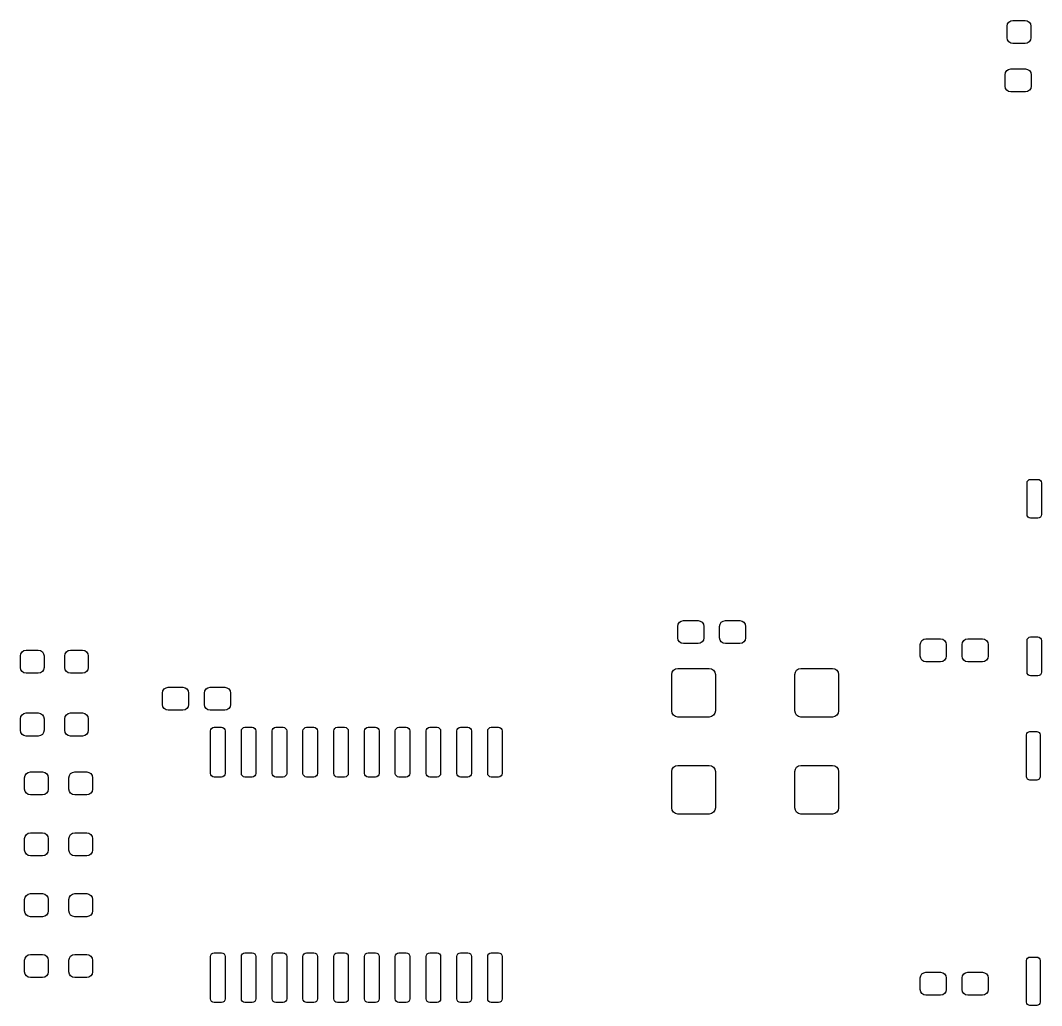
# Model space of a CAD drawing. Extents: x 72.7 to 157.7, y -157.7 to -115.5.
# Drawn here: x 72.74 to 114.85, y -157.65 to -117.02 of the extents above; entities that cross this region are included whole.
import ezdxf

# ---------------------------------------------------------------- set-up
doc = ezdxf.new("R2010")
doc.units = 0
doc.layers.add('BLACK', color=7, linetype='CONTINUOUS')

msp = doc.modelspace()

# ---------------------------------------------------------------- linework, layer by layer
at = {"layer": 'BLACK', "linetype": 'CONTINUOUS'}
for p, q in [((113.507062, -117.094562), (113.584113, -117.043079)), ((113.584113, -117.043079), (113.675, -117.025)), ((113.675, -117.025), (114.175, -117.025)), ((114.175, -117.025), (114.265887, -117.043079)), ((114.265887, -117.043079), (114.342938, -117.094562)), ((113.4375, -117.2625), (113.455579, -117.171613)), ((113.4375, -117.7375), (113.4375, -117.2625)), ((113.455579, -117.171613), (113.507062, -117.094562)), ((114.342938, -117.094562), (114.394421, -117.171613)), ((114.394421, -117.171613), (114.4125, -117.2625)), ((114.4125, -117.2625), (114.4125, -117.7375)), ((113.455579, -117.828387), (113.4375, -117.7375)), ((113.507062, -117.905438), (113.455579, -117.828387)), ((113.584113, -117.956921), (113.507062, -117.905438)), ((114.342938, -117.905438), (114.265887, -117.956921)), ((114.394421, -117.828387), (114.342938, -117.905438)), ((114.4125, -117.7375), (114.394421, -117.828387)), ((113.675, -117.975), (113.584113, -117.956921)), ((114.175, -117.975), (113.675, -117.975)), ((114.265887, -117.956921), (114.175, -117.975)), ((113.35, -119.2625), (113.368079, -119.171613)), ((113.368079, -119.171613), (113.419562, -119.094562)), ((113.419562, -119.094562), (113.496613, -119.043079)), ((113.496613, -119.043079), (113.5875, -119.025)), ((113.5875, -119.025), (114.1875, -119.025)), ((114.1875, -119.025), (114.278387, -119.043079)), ((114.278387, -119.043079), (114.355438, -119.094562)), ((114.355438, -119.094562), (114.406921, -119.171613)), ((114.406921, -119.171613), (114.425, -119.2625)), ((113.35, -119.7375), (113.35, -119.2625)), ((114.425, -119.2625), (114.425, -119.7375)), ((113.368079, -119.828387), (113.35, -119.7375)), ((113.419562, -119.905438), (113.368079, -119.828387)), ((113.496613, -119.956921), (113.419562, -119.905438)), ((113.5875, -119.975), (113.496613, -119.956921)), ((114.1875, -119.975), (113.5875, -119.975)), ((114.278387, -119.956921), (114.1875, -119.975)), ((114.355438, -119.905438), (114.278387, -119.956921)), ((114.406921, -119.828387), (114.355438, -119.905438)), ((114.425, -119.7375), (114.406921, -119.828387)), ((114.266418, -136.042597), (114.298934, -135.993934)), ((114.298934, -135.993934), (114.347597, -135.961418)), ((114.347597, -135.961418), (114.405, -135.95)), ((114.405, -135.95), (114.705, -135.95)), ((114.705, -135.95), (114.762403, -135.961418)), ((114.762403, -135.961418), (114.811066, -135.993934)), ((114.811066, -135.993934), (114.843582, -136.042597)), ((114.255, -136.1), (114.266418, -136.042597)), ((114.255, -137.4), (114.255, -136.1)), ((114.843582, -136.042597), (114.855, -136.1)), ((114.855, -136.1), (114.855, -137.4)), ((114.266418, -137.457403), (114.255, -137.4)), ((114.298934, -137.506066), (114.266418, -137.457403)), ((114.347597, -137.538582), (114.298934, -137.506066)), ((114.405, -137.55), (114.347597, -137.538582)), ((114.705, -137.55), (114.405, -137.55)), ((114.762403, -137.538582), (114.705, -137.55)), ((114.811066, -137.506066), (114.762403, -137.538582)), ((114.843582, -137.457403), (114.811066, -137.506066)), ((114.855, -137.4), (114.843582, -137.457403)), ((99.85, -142.0125), (99.868079, -141.921613)), ((99.868079, -141.921613), (99.919562, -141.844562)), ((99.919562, -141.844562), (99.996613, -141.793079)), ((99.996613, -141.793079), (100.0875, -141.775)), ((100.0875, -141.775), (100.6875, -141.775)), ((100.6875, -141.775), (100.778387, -141.793079)), ((100.778387, -141.793079), (100.855438, -141.844562)), ((100.855438, -141.844562), (100.906921, -141.921613)), ((100.906921, -141.921613), (100.925, -142.0125)), ((101.575, -142.0125), (101.593079, -141.921613)), ((101.593079, -141.921613), (101.644562, -141.844562)), ((101.644562, -141.844562), (101.721613, -141.793079)), ((101.721613, -141.793079), (101.8125, -141.775)), ((101.8125, -141.775), (102.4125, -141.775)), ((102.4125, -141.775), (102.503387, -141.793079)), ((102.503387, -141.793079), (102.580438, -141.844562)), ((102.580438, -141.844562), (102.631921, -141.921613)), ((102.631921, -141.921613), (102.65, -142.0125)), ((99.85, -142.4875), (99.85, -142.0125)), ((100.925, -142.0125), (100.925, -142.4875)), ((101.575, -142.4875), (101.575, -142.0125)), ((102.65, -142.0125), (102.65, -142.4875)), ((99.868079, -142.578387), (99.85, -142.4875)), ((99.919562, -142.655438), (99.868079, -142.578387)), ((99.996613, -142.706921), (99.919562, -142.655438)), ((100.0875, -142.725), (99.996613, -142.706921)), ((100.6875, -142.725), (100.0875, -142.725)), ((100.778387, -142.706921), (100.6875, -142.725)), ((100.855438, -142.655438), (100.778387, -142.706921)), ((100.906921, -142.578387), (100.855438, -142.655438)), ((100.925, -142.4875), (100.906921, -142.578387)), ((101.593079, -142.578387), (101.575, -142.4875)), ((101.644562, -142.655438), (101.593079, -142.578387)), ((101.721613, -142.706921), (101.644562, -142.655438)), ((101.8125, -142.725), (101.721613, -142.706921)), ((102.4125, -142.725), (101.8125, -142.725)), ((102.503387, -142.706921), (102.4125, -142.725)), ((102.580438, -142.655438), (102.503387, -142.706921)), ((102.631921, -142.578387), (102.580438, -142.655438)), ((102.65, -142.4875), (102.631921, -142.578387)), ((109.85, -142.7625), (109.868079, -142.671613)), ((109.85, -143.2375), (109.85, -142.7625)), ((109.868079, -142.671613), (109.919562, -142.594562)), ((109.919562, -142.594562), (109.996613, -142.543079)), ((109.996613, -142.543079), (110.0875, -142.525)), ((110.0875, -142.525), (110.6875, -142.525)), ((110.6875, -142.525), (110.778387, -142.543079)), ((110.778387, -142.543079), (110.855438, -142.594562)), ((110.855438, -142.594562), (110.906921, -142.671613)), ((110.906921, -142.671613), (110.925, -142.7625)), ((110.925, -142.7625), (110.925, -143.2375)), ((111.575, -142.7625), (111.593079, -142.671613)), ((111.575, -143.2375), (111.575, -142.7625)), ((111.593079, -142.671613), (111.644562, -142.594562)), ((111.644562, -142.594562), (111.721613, -142.543079)), ((111.721613, -142.543079), (111.8125, -142.525)), ((111.8125, -142.525), (112.4125, -142.525)), ((112.4125, -142.525), (112.503387, -142.543079)), ((112.503387, -142.543079), (112.580438, -142.594562)), ((112.580438, -142.594562), (112.631921, -142.671613)), ((112.631921, -142.671613), (112.65, -142.7625)), ((112.65, -142.7625), (112.65, -143.2375)), ((114.255, -142.6), (114.266418, -142.542597)), ((114.255, -143.9), (114.255, -142.6)), ((114.266418, -142.542597), (114.298934, -142.493934)), ((114.298934, -142.493934), (114.347597, -142.461418)), ((114.347597, -142.461418), (114.405, -142.45)), ((114.405, -142.45), (114.705, -142.45)), ((114.705, -142.45), (114.762403, -142.461418)), ((114.762403, -142.461418), (114.811066, -142.493934)), ((114.811066, -142.493934), (114.843582, -142.542597)), ((114.843582, -142.542597), (114.855, -142.6)), ((114.855, -142.6), (114.855, -143.9)), ((72.7375, -143.2325), (72.755579, -143.141613)), ((72.755579, -143.141613), (72.807062, -143.064562)), ((72.807062, -143.064562), (72.884113, -143.013079)), ((72.884113, -143.013079), (72.975, -142.995)), ((72.975, -142.995), (73.475, -142.995)), ((73.475, -142.995), (73.565887, -143.013079)), ((73.565887, -143.013079), (73.642938, -143.064562)), ((73.642938, -143.064562), (73.694421, -143.141613)), ((73.694421, -143.141613), (73.7125, -143.2325)), ((74.5625, -143.2325), (74.580579, -143.141613)), ((74.580579, -143.141613), (74.632062, -143.064562)), ((74.632062, -143.064562), (74.709113, -143.013079)), ((74.709113, -143.013079), (74.8, -142.995)), ((74.8, -142.995), (75.3, -142.995)), ((75.3, -142.995), (75.390887, -143.013079)), ((75.390887, -143.013079), (75.467938, -143.064562)), ((75.467938, -143.064562), (75.519421, -143.141613)), ((75.519421, -143.141613), (75.5375, -143.2325)), ((72.7375, -143.7075), (72.7375, -143.2325)), ((73.7125, -143.2325), (73.7125, -143.7075)), ((74.5625, -143.7075), (74.5625, -143.2325)), ((75.5375, -143.2325), (75.5375, -143.7075)), ((109.868079, -143.328387), (109.85, -143.2375)), ((109.919562, -143.405438), (109.868079, -143.328387)), ((109.996613, -143.456921), (109.919562, -143.405438)), ((110.0875, -143.475), (109.996613, -143.456921)), ((110.6875, -143.475), (110.0875, -143.475)), ((110.778387, -143.456921), (110.6875, -143.475)), ((110.855438, -143.405438), (110.778387, -143.456921)), ((110.906921, -143.328387), (110.855438, -143.405438)), ((110.925, -143.2375), (110.906921, -143.328387)), ((111.593079, -143.328387), (111.575, -143.2375)), ((111.644562, -143.405438), (111.593079, -143.328387)), ((111.721613, -143.456921), (111.644562, -143.405438)), ((111.8125, -143.475), (111.721613, -143.456921)), ((112.4125, -143.475), (111.8125, -143.475)), ((112.503387, -143.456921), (112.4125, -143.475)), ((112.580438, -143.405438), (112.503387, -143.456921)), ((112.631921, -143.328387), (112.580438, -143.405438)), ((112.65, -143.2375), (112.631921, -143.328387)), ((72.755579, -143.798387), (72.7375, -143.7075)), ((72.807062, -143.875438), (72.755579, -143.798387)), ((72.884113, -143.926921), (72.807062, -143.875438)), ((72.975, -143.945), (72.884113, -143.926921)), ((73.475, -143.945), (72.975, -143.945)), ((73.565887, -143.926921), (73.475, -143.945)), ((73.642938, -143.875438), (73.565887, -143.926921)), ((73.694421, -143.798387), (73.642938, -143.875438)), ((73.7125, -143.7075), (73.694421, -143.798387)), ((74.580579, -143.798387), (74.5625, -143.7075)), ((74.632062, -143.875438), (74.580579, -143.798387)), ((74.709113, -143.926921), (74.632062, -143.875438)), ((74.8, -143.945), (74.709113, -143.926921)), ((75.3, -143.945), (74.8, -143.945)), ((75.390887, -143.926921), (75.3, -143.945)), ((75.467938, -143.875438), (75.390887, -143.926921)), ((75.519421, -143.798387), (75.467938, -143.875438)), ((75.5375, -143.7075), (75.519421, -143.798387)), ((99.6, -144), (99.61903, -143.904329)), ((99.6, -145.5), (99.6, -144)), ((99.61903, -143.904329), (99.673223, -143.823223)), ((99.673223, -143.823223), (99.754329, -143.76903)), ((99.754329, -143.76903), (99.85, -143.75)), ((99.85, -143.75), (101.15, -143.75)), ((101.15, -143.75), (101.245671, -143.76903)), ((101.245671, -143.76903), (101.326777, -143.823223)), ((101.326777, -143.823223), (101.38097, -143.904329)), ((101.38097, -143.904329), (101.4, -144)), ((101.4, -144), (101.4, -145.5)), ((104.68, -144), (104.69903, -143.904329)), ((104.68, -145.5), (104.68, -144)), ((104.69903, -143.904329), (104.753223, -143.823223)), ((104.753223, -143.823223), (104.834329, -143.76903)), ((104.834329, -143.76903), (104.93, -143.75)), ((104.93, -143.75), (106.23, -143.75)), ((106.23, -143.75), (106.325671, -143.76903)), ((106.325671, -143.76903), (106.406777, -143.823223)), ((106.406777, -143.823223), (106.46097, -143.904329)), ((106.46097, -143.904329), (106.48, -144)), ((106.48, -144), (106.48, -145.5)), ((114.266418, -143.957403), (114.255, -143.9)), ((114.298934, -144.006066), (114.266418, -143.957403)), ((114.347597, -144.038582), (114.298934, -144.006066)), ((114.405, -144.05), (114.347597, -144.038582)), ((114.762403, -144.038582), (114.705, -144.05)), ((114.811066, -144.006066), (114.762403, -144.038582)), ((114.843582, -143.957403), (114.811066, -144.006066)), ((114.855, -143.9), (114.843582, -143.957403)), ((114.705, -144.05), (114.405, -144.05)), ((78.6, -144.7625), (78.618079, -144.671613)), ((78.6, -145.2375), (78.6, -144.7625)), ((78.618079, -144.671613), (78.669562, -144.594562)), ((78.669562, -144.594562), (78.746613, -144.543079)), ((78.746613, -144.543079), (78.8375, -144.525)), ((78.8375, -144.525), (79.4375, -144.525)), ((79.4375, -144.525), (79.528387, -144.543079)), ((79.528387, -144.543079), (79.605438, -144.594562)), ((79.605438, -144.594562), (79.656921, -144.671613)), ((79.656921, -144.671613), (79.675, -144.7625)), ((79.675, -144.7625), (79.675, -145.2375)), ((80.325, -144.7625), (80.343079, -144.671613)), ((80.325, -145.2375), (80.325, -144.7625)), ((80.343079, -144.671613), (80.394562, -144.594562)), ((80.394562, -144.594562), (80.471613, -144.543079)), ((80.471613, -144.543079), (80.5625, -144.525)), ((80.5625, -144.525), (81.1625, -144.525)), ((81.1625, -144.525), (81.253387, -144.543079)), ((81.253387, -144.543079), (81.330438, -144.594562)), ((81.330438, -144.594562), (81.381921, -144.671613)), ((81.381921, -144.671613), (81.4, -144.7625)), ((81.4, -144.7625), (81.4, -145.2375)), ((78.618079, -145.328387), (78.6, -145.2375)), ((79.675, -145.2375), (79.656921, -145.328387)), ((80.343079, -145.328387), (80.325, -145.2375)), ((81.4, -145.2375), (81.381921, -145.328387)), ((72.755579, -145.731613), (72.807062, -145.654562)), ((72.807062, -145.654562), (72.884113, -145.603079)), ((72.884113, -145.603079), (72.975, -145.585)), ((72.975, -145.585), (73.475, -145.585)), ((73.475, -145.585), (73.565887, -145.603079)), ((73.565887, -145.603079), (73.642938, -145.654562)), ((73.642938, -145.654562), (73.694421, -145.731613)), ((74.580579, -145.731613), (74.632062, -145.654562)), ((74.632062, -145.654562), (74.709113, -145.603079)), ((74.709113, -145.603079), (74.8, -145.585)), ((74.8, -145.585), (75.3, -145.585)), ((75.3, -145.585), (75.390887, -145.603079)), ((75.390887, -145.603079), (75.467938, -145.654562)), ((75.467938, -145.654562), (75.519421, -145.731613)), ((78.669562, -145.405438), (78.618079, -145.328387)), ((78.746613, -145.456921), (78.669562, -145.405438)), ((78.8375, -145.475), (78.746613, -145.456921)), ((79.4375, -145.475), (78.8375, -145.475)), ((79.528387, -145.456921), (79.4375, -145.475)), ((79.605438, -145.405438), (79.528387, -145.456921)), ((79.656921, -145.328387), (79.605438, -145.405438)), ((80.394562, -145.405438), (80.343079, -145.328387)), ((80.471613, -145.456921), (80.394562, -145.405438)), ((80.5625, -145.475), (80.471613, -145.456921)), ((81.1625, -145.475), (80.5625, -145.475)), ((81.253387, -145.456921), (81.1625, -145.475)), ((81.330438, -145.405438), (81.253387, -145.456921)), ((81.381921, -145.328387), (81.330438, -145.405438)), ((99.61903, -145.595671), (99.6, -145.5)), ((99.673223, -145.676777), (99.61903, -145.595671)), ((99.754329, -145.73097), (99.673223, -145.676777)), ((101.326777, -145.676777), (101.245671, -145.73097)), ((101.38097, -145.595671), (101.326777, -145.676777)), ((101.4, -145.5), (101.38097, -145.595671)), ((104.69903, -145.595671), (104.68, -145.5)), ((104.753223, -145.676777), (104.69903, -145.595671)), ((104.834329, -145.73097), (104.753223, -145.676777)), ((106.406777, -145.676777), (106.325671, -145.73097)), ((106.46097, -145.595671), (106.406777, -145.676777)), ((106.48, -145.5), (106.46097, -145.595671)), ((72.7375, -145.8225), (72.755579, -145.731613)), ((72.7375, -146.2975), (72.7375, -145.8225)), ((73.694421, -145.731613), (73.7125, -145.8225)), ((73.7125, -145.8225), (73.7125, -146.2975)), ((74.5625, -145.8225), (74.580579, -145.731613)), ((74.5625, -146.2975), (74.5625, -145.8225)), ((75.519421, -145.731613), (75.5375, -145.8225)), ((75.5375, -145.8225), (75.5375, -146.2975)), ((99.85, -145.75), (99.754329, -145.73097)), ((101.15, -145.75), (99.85, -145.75)), ((101.245671, -145.73097), (101.15, -145.75)), ((104.93, -145.75), (104.834329, -145.73097)), ((106.23, -145.75), (104.93, -145.75)), ((106.325671, -145.73097), (106.23, -145.75)), ((72.755579, -146.388387), (72.7375, -146.2975)), ((72.807062, -146.465438), (72.755579, -146.388387)), ((72.884113, -146.516921), (72.807062, -146.465438)), ((72.975, -146.535), (72.884113, -146.516921)), ((73.475, -146.535), (72.975, -146.535)), ((73.565887, -146.516921), (73.475, -146.535)), ((73.642938, -146.465438), (73.565887, -146.516921)), ((73.694421, -146.388387), (73.642938, -146.465438)), ((73.7125, -146.2975), (73.694421, -146.388387)), ((74.580579, -146.388387), (74.5625, -146.2975)), ((74.632062, -146.465438), (74.580579, -146.388387)), ((74.709113, -146.516921), (74.632062, -146.465438)), ((74.8, -146.535), (74.709113, -146.516921)), ((75.3, -146.535), (74.8, -146.535)), ((75.390887, -146.516921), (75.3, -146.535)), ((75.467938, -146.465438), (75.390887, -146.516921)), ((75.519421, -146.388387), (75.467938, -146.465438)), ((75.5375, -146.2975), (75.519421, -146.388387)), ((80.58, -146.325), (80.591418, -146.267597)), ((80.58, -148.075), (80.58, -146.325)), ((80.591418, -146.267597), (80.623934, -146.218934)), ((80.623934, -146.218934), (80.672597, -146.186418)), ((80.672597, -146.186418), (80.73, -146.175)), ((80.73, -146.175), (81.03, -146.175)), ((81.03, -146.175), (81.087403, -146.186418)), ((81.087403, -146.186418), (81.136066, -146.218934)), ((81.136066, -146.218934), (81.168582, -146.267597)), ((81.168582, -146.267597), (81.18, -146.325)), ((81.18, -146.325), (81.18, -148.075)), ((81.85, -146.325), (81.861418, -146.267597)), ((81.85, -148.075), (81.85, -146.325)), ((81.861418, -146.267597), (81.893934, -146.218934)), ((81.893934, -146.218934), (81.942597, -146.186418)), ((81.942597, -146.186418), (82, -146.175)), ((82, -146.175), (82.3, -146.175)), ((82.3, -146.175), (82.357403, -146.186418)), ((82.357403, -146.186418), (82.406066, -146.218934)), ((82.406066, -146.218934), (82.438582, -146.267597)), ((82.438582, -146.267597), (82.45, -146.325)), ((82.45, -146.325), (82.45, -148.075)), ((83.12, -146.325), (83.131418, -146.267597)), ((83.12, -148.075), (83.12, -146.325)), ((83.131418, -146.267597), (83.163934, -146.218934)), ((83.163934, -146.218934), (83.212597, -146.186418)), ((83.212597, -146.186418), (83.27, -146.175)), ((83.27, -146.175), (83.57, -146.175)), ((83.57, -146.175), (83.627403, -146.186418)), ((83.627403, -146.186418), (83.676066, -146.218934)), ((83.676066, -146.218934), (83.708582, -146.267597)), ((83.708582, -146.267597), (83.72, -146.325)), ((83.72, -146.325), (83.72, -148.075)), ((84.39, -146.325), (84.401418, -146.267597)), ((84.39, -148.075), (84.39, -146.325)), ((84.401418, -146.267597), (84.433934, -146.218934)), ((84.433934, -146.218934), (84.482597, -146.186418)), ((84.482597, -146.186418), (84.54, -146.175)), ((84.54, -146.175), (84.84, -146.175)), ((84.84, -146.175), (84.897403, -146.186418)), ((84.897403, -146.186418), (84.946066, -146.218934)), ((84.946066, -146.218934), (84.978582, -146.267597)), ((84.978582, -146.267597), (84.99, -146.325)), ((84.99, -146.325), (84.99, -148.075)), ((85.66, -146.325), (85.671418, -146.267597)), ((85.66, -148.075), (85.66, -146.325)), ((85.671418, -146.267597), (85.703934, -146.218934)), ((85.703934, -146.218934), (85.752597, -146.186418)), ((85.752597, -146.186418), (85.81, -146.175)), ((85.81, -146.175), (86.11, -146.175)), ((86.11, -146.175), (86.167403, -146.186418)), ((86.167403, -146.186418), (86.216066, -146.218934)), ((86.216066, -146.218934), (86.248582, -146.267597)), ((86.248582, -146.267597), (86.26, -146.325)), ((86.26, -146.325), (86.26, -148.075)), ((86.93, -146.325), (86.941418, -146.267597)), ((86.93, -148.075), (86.93, -146.325)), ((86.941418, -146.267597), (86.973934, -146.218934)), ((86.973934, -146.218934), (87.022597, -146.186418)), ((87.022597, -146.186418), (87.08, -146.175)), ((87.08, -146.175), (87.38, -146.175)), ((87.38, -146.175), (87.437403, -146.186418)), ((87.437403, -146.186418), (87.486066, -146.218934)), ((87.486066, -146.218934), (87.518582, -146.267597)), ((87.518582, -146.267597), (87.53, -146.325)), ((87.53, -146.325), (87.53, -148.075)), ((88.2, -146.325), (88.211418, -146.267597)), ((88.2, -148.075), (88.2, -146.325)), ((88.211418, -146.267597), (88.243934, -146.218934)), ((88.243934, -146.218934), (88.292597, -146.186418)), ((88.292597, -146.186418), (88.35, -146.175)), ((88.35, -146.175), (88.65, -146.175)), ((88.65, -146.175), (88.707403, -146.186418)), ((88.707403, -146.186418), (88.756066, -146.218934)), ((88.756066, -146.218934), (88.788582, -146.267597)), ((88.788582, -146.267597), (88.8, -146.325)), ((88.8, -146.325), (88.8, -148.075)), ((89.47, -146.325), (89.481418, -146.267597)), ((89.47, -148.075), (89.47, -146.325)), ((89.481418, -146.267597), (89.513934, -146.218934)), ((89.513934, -146.218934), (89.562597, -146.186418)), ((89.562597, -146.186418), (89.62, -146.175)), ((89.62, -146.175), (89.92, -146.175)), ((89.92, -146.175), (89.977403, -146.186418)), ((89.977403, -146.186418), (90.026066, -146.218934)), ((90.026066, -146.218934), (90.058582, -146.267597)), ((90.058582, -146.267597), (90.07, -146.325)), ((90.07, -146.325), (90.07, -148.075)), ((90.74, -146.325), (90.751418, -146.267597)), ((90.74, -148.075), (90.74, -146.325)), ((90.751418, -146.267597), (90.783934, -146.218934)), ((90.783934, -146.218934), (90.832597, -146.186418)), ((90.832597, -146.186418), (90.89, -146.175)), ((90.89, -146.175), (91.19, -146.175)), ((91.19, -146.175), (91.247403, -146.186418)), ((91.247403, -146.186418), (91.296066, -146.218934)), ((91.296066, -146.218934), (91.328582, -146.267597)), ((91.328582, -146.267597), (91.34, -146.325)), ((91.34, -146.325), (91.34, -148.075)), ((92.01, -146.325), (92.021418, -146.267597)), ((92.01, -148.075), (92.01, -146.325)), ((92.021418, -146.267597), (92.053934, -146.218934)), ((92.053934, -146.218934), (92.102597, -146.186418)), ((92.102597, -146.186418), (92.16, -146.175)), ((92.16, -146.175), (92.46, -146.175)), ((92.46, -146.175), (92.517403, -146.186418)), ((92.517403, -146.186418), (92.566066, -146.218934)), ((92.566066, -146.218934), (92.598582, -146.267597)), ((92.598582, -146.267597), (92.61, -146.325)), ((92.61, -146.325), (92.61, -148.075)), ((114.24, -146.4875), (114.250467, -146.434881)), ((114.24, -148.2125), (114.24, -146.4875)), ((114.250467, -146.434881), (114.280273, -146.390273)), ((114.280273, -146.390273), (114.324881, -146.360467)), ((114.324881, -146.360467), (114.3775, -146.35)), ((114.3775, -146.35), (114.6525, -146.35)), ((114.6525, -146.35), (114.705119, -146.360467)), ((114.705119, -146.360467), (114.749727, -146.390273)), ((114.749727, -146.390273), (114.779533, -146.434881)), ((114.779533, -146.434881), (114.79, -146.4875)), ((114.79, -146.4875), (114.79, -148.2125)), ((99.61903, -147.904329), (99.673223, -147.823223)), ((99.673223, -147.823223), (99.754329, -147.76903)), ((99.754329, -147.76903), (99.85, -147.75)), ((99.85, -147.75), (101.15, -147.75)), ((101.15, -147.75), (101.245671, -147.76903)), ((101.245671, -147.76903), (101.326777, -147.823223)), ((101.326777, -147.823223), (101.38097, -147.904329)), ((104.69903, -147.904329), (104.753223, -147.823223)), ((104.753223, -147.823223), (104.834329, -147.76903)), ((104.834329, -147.76903), (104.93, -147.75)), ((104.93, -147.75), (106.23, -147.75)), ((106.23, -147.75), (106.325671, -147.76903)), ((106.325671, -147.76903), (106.406777, -147.823223)), ((106.406777, -147.823223), (106.46097, -147.904329)), ((72.9125, -148.2525), (72.930579, -148.161613)), ((72.9125, -148.7275), (72.9125, -148.2525)), ((72.930579, -148.161613), (72.982062, -148.084562)), ((72.982062, -148.084562), (73.059113, -148.033079)), ((73.059113, -148.033079), (73.15, -148.015)), ((73.15, -148.015), (73.65, -148.015)), ((73.65, -148.015), (73.740887, -148.033079)), ((73.740887, -148.033079), (73.817938, -148.084562)), ((73.817938, -148.084562), (73.869421, -148.161613)), ((73.869421, -148.161613), (73.8875, -148.2525)), ((73.8875, -148.2525), (73.8875, -148.7275)), ((74.7375, -148.2525), (74.755579, -148.161613)), ((74.7375, -148.7275), (74.7375, -148.2525)), ((74.755579, -148.161613), (74.807062, -148.084562)), ((74.807062, -148.084562), (74.884113, -148.033079)), ((74.884113, -148.033079), (74.975, -148.015)), ((74.975, -148.015), (75.475, -148.015)), ((75.475, -148.015), (75.565887, -148.033079)), ((75.565887, -148.033079), (75.642938, -148.084562)), ((75.642938, -148.084562), (75.694421, -148.161613)), ((75.694421, -148.161613), (75.7125, -148.2525)), ((75.7125, -148.2525), (75.7125, -148.7275)), ((80.591418, -148.132403), (80.58, -148.075)), ((80.623934, -148.181066), (80.591418, -148.132403)), ((80.672597, -148.213582), (80.623934, -148.181066)), ((80.73, -148.225), (80.672597, -148.213582)), ((81.03, -148.225), (80.73, -148.225)), ((81.087403, -148.213582), (81.03, -148.225)), ((81.136066, -148.181066), (81.087403, -148.213582)), ((81.168582, -148.132403), (81.136066, -148.181066)), ((81.18, -148.075), (81.168582, -148.132403)), ((81.861418, -148.132403), (81.85, -148.075)), ((81.893934, -148.181066), (81.861418, -148.132403)), ((81.942597, -148.213582), (81.893934, -148.181066)), ((82, -148.225), (81.942597, -148.213582)), ((82.3, -148.225), (82, -148.225)), ((82.357403, -148.213582), (82.3, -148.225)), ((82.406066, -148.181066), (82.357403, -148.213582)), ((82.438582, -148.132403), (82.406066, -148.181066)), ((82.45, -148.075), (82.438582, -148.132403)), ((83.131418, -148.132403), (83.12, -148.075)), ((83.163934, -148.181066), (83.131418, -148.132403)), ((83.212597, -148.213582), (83.163934, -148.181066)), ((83.27, -148.225), (83.212597, -148.213582)), ((83.57, -148.225), (83.27, -148.225)), ((83.627403, -148.213582), (83.57, -148.225)), ((83.676066, -148.181066), (83.627403, -148.213582)), ((83.708582, -148.132403), (83.676066, -148.181066)), ((83.72, -148.075), (83.708582, -148.132403)), ((84.401418, -148.132403), (84.39, -148.075)), ((84.433934, -148.181066), (84.401418, -148.132403)), ((84.482597, -148.213582), (84.433934, -148.181066)), ((84.54, -148.225), (84.482597, -148.213582)), ((84.84, -148.225), (84.54, -148.225)), ((84.897403, -148.213582), (84.84, -148.225)), ((84.946066, -148.181066), (84.897403, -148.213582)), ((84.978582, -148.132403), (84.946066, -148.181066)), ((84.99, -148.075), (84.978582, -148.132403)), ((85.671418, -148.132403), (85.66, -148.075)), ((85.703934, -148.181066), (85.671418, -148.132403)), ((85.752597, -148.213582), (85.703934, -148.181066)), ((85.81, -148.225), (85.752597, -148.213582)), ((86.11, -148.225), (85.81, -148.225)), ((86.167403, -148.213582), (86.11, -148.225)), ((86.216066, -148.181066), (86.167403, -148.213582)), ((86.248582, -148.132403), (86.216066, -148.181066)), ((86.26, -148.075), (86.248582, -148.132403)), ((86.941418, -148.132403), (86.93, -148.075)), ((86.973934, -148.181066), (86.941418, -148.132403)), ((87.022597, -148.213582), (86.973934, -148.181066)), ((87.08, -148.225), (87.022597, -148.213582)), ((87.38, -148.225), (87.08, -148.225)), ((87.437403, -148.213582), (87.38, -148.225)), ((87.486066, -148.181066), (87.437403, -148.213582)), ((87.518582, -148.132403), (87.486066, -148.181066)), ((87.53, -148.075), (87.518582, -148.132403)), ((88.211418, -148.132403), (88.2, -148.075)), ((88.243934, -148.181066), (88.211418, -148.132403)), ((88.292597, -148.213582), (88.243934, -148.181066)), ((88.35, -148.225), (88.292597, -148.213582)), ((88.65, -148.225), (88.35, -148.225)), ((88.707403, -148.213582), (88.65, -148.225)), ((88.756066, -148.181066), (88.707403, -148.213582)), ((88.788582, -148.132403), (88.756066, -148.181066)), ((88.8, -148.075), (88.788582, -148.132403)), ((89.481418, -148.132403), (89.47, -148.075)), ((89.513934, -148.181066), (89.481418, -148.132403)), ((89.562597, -148.213582), (89.513934, -148.181066)), ((89.62, -148.225), (89.562597, -148.213582)), ((89.92, -148.225), (89.62, -148.225)), ((89.977403, -148.213582), (89.92, -148.225)), ((90.026066, -148.181066), (89.977403, -148.213582)), ((90.058582, -148.132403), (90.026066, -148.181066)), ((90.07, -148.075), (90.058582, -148.132403)), ((90.751418, -148.132403), (90.74, -148.075)), ((90.783934, -148.181066), (90.751418, -148.132403)), ((90.832597, -148.213582), (90.783934, -148.181066)), ((90.89, -148.225), (90.832597, -148.213582)), ((91.19, -148.225), (90.89, -148.225)), ((91.247403, -148.213582), (91.19, -148.225)), ((91.296066, -148.181066), (91.247403, -148.213582)), ((91.328582, -148.132403), (91.296066, -148.181066)), ((91.34, -148.075), (91.328582, -148.132403)), ((92.021418, -148.132403), (92.01, -148.075)), ((92.053934, -148.181066), (92.021418, -148.132403)), ((92.102597, -148.213582), (92.053934, -148.181066)), ((92.16, -148.225), (92.102597, -148.213582)), ((92.46, -148.225), (92.16, -148.225)), ((92.517403, -148.213582), (92.46, -148.225)), ((92.566066, -148.181066), (92.517403, -148.213582)), ((92.598582, -148.132403), (92.566066, -148.181066)), ((92.61, -148.075), (92.598582, -148.132403)), ((99.6, -148), (99.61903, -147.904329)), ((99.6, -149.5), (99.6, -148)), ((101.38097, -147.904329), (101.4, -148)), ((101.4, -148), (101.4, -149.5)), ((104.68, -148), (104.69903, -147.904329)), ((104.68, -149.5), (104.68, -148)), ((106.46097, -147.904329), (106.48, -148)), ((106.48, -148), (106.48, -149.5)), ((114.250467, -148.265119), (114.24, -148.2125)), ((114.79, -148.2125), (114.779533, -148.265119)), ((114.280273, -148.309727), (114.250467, -148.265119)), ((114.324881, -148.339533), (114.280273, -148.309727)), ((114.3775, -148.35), (114.324881, -148.339533)), ((114.6525, -148.35), (114.3775, -148.35)), ((114.705119, -148.339533), (114.6525, -148.35)), ((114.749727, -148.309727), (114.705119, -148.339533)), ((114.779533, -148.265119), (114.749727, -148.309727)), ((72.930579, -148.818387), (72.9125, -148.7275)), ((72.982062, -148.895438), (72.930579, -148.818387)), ((73.059113, -148.946921), (72.982062, -148.895438)), ((73.15, -148.965), (73.059113, -148.946921)), ((73.65, -148.965), (73.15, -148.965)), ((73.740887, -148.946921), (73.65, -148.965)), ((73.817938, -148.895438), (73.740887, -148.946921)), ((73.869421, -148.818387), (73.817938, -148.895438)), ((73.8875, -148.7275), (73.869421, -148.818387)), ((74.755579, -148.818387), (74.7375, -148.7275)), ((74.807062, -148.895438), (74.755579, -148.818387)), ((74.884113, -148.946921), (74.807062, -148.895438)), ((74.975, -148.965), (74.884113, -148.946921)), ((75.475, -148.965), (74.975, -148.965)), ((75.565887, -148.946921), (75.475, -148.965)), ((75.642938, -148.895438), (75.565887, -148.946921)), ((75.694421, -148.818387), (75.642938, -148.895438)), ((75.7125, -148.7275), (75.694421, -148.818387)), ((99.61903, -149.595671), (99.6, -149.5)), ((101.4, -149.5), (101.38097, -149.595671)), ((104.69903, -149.595671), (104.68, -149.5)), ((106.48, -149.5), (106.46097, -149.595671)), ((99.673223, -149.676777), (99.61903, -149.595671)), ((99.754329, -149.73097), (99.673223, -149.676777)), ((99.85, -149.75), (99.754329, -149.73097)), ((101.15, -149.75), (99.85, -149.75)), ((101.245671, -149.73097), (101.15, -149.75)), ((101.326777, -149.676777), (101.245671, -149.73097)), ((101.38097, -149.595671), (101.326777, -149.676777)), ((104.753223, -149.676777), (104.69903, -149.595671)), ((104.834329, -149.73097), (104.753223, -149.676777)), ((104.93, -149.75), (104.834329, -149.73097)), ((106.23, -149.75), (104.93, -149.75)), ((106.325671, -149.73097), (106.23, -149.75)), ((106.406777, -149.676777), (106.325671, -149.73097)), ((106.46097, -149.595671), (106.406777, -149.676777)), ((72.9125, -150.7625), (72.930579, -150.671613)), ((72.9125, -151.2375), (72.9125, -150.7625)), ((72.930579, -150.671613), (72.982062, -150.594562)), ((72.982062, -150.594562), (73.059113, -150.543079)), ((73.059113, -150.543079), (73.15, -150.525)), ((73.15, -150.525), (73.65, -150.525)), ((73.65, -150.525), (73.740887, -150.543079)), ((73.740887, -150.543079), (73.817938, -150.594562)), ((73.817938, -150.594562), (73.869421, -150.671613)), ((73.869421, -150.671613), (73.8875, -150.7625)), ((73.8875, -150.7625), (73.8875, -151.2375)), ((74.7375, -150.7625), (74.755579, -150.671613)), ((74.7375, -151.2375), (74.7375, -150.7625)), ((74.755579, -150.671613), (74.807062, -150.594562)), ((74.807062, -150.594562), (74.884113, -150.543079)), ((74.884113, -150.543079), (74.975, -150.525)), ((74.975, -150.525), (75.475, -150.525)), ((75.475, -150.525), (75.565887, -150.543079)), ((75.565887, -150.543079), (75.642938, -150.594562)), ((75.642938, -150.594562), (75.694421, -150.671613)), ((75.694421, -150.671613), (75.7125, -150.7625)), ((75.7125, -150.7625), (75.7125, -151.2375)), ((72.930579, -151.328387), (72.9125, -151.2375)), ((72.982062, -151.405438), (72.930579, -151.328387)), ((73.059113, -151.456921), (72.982062, -151.405438)), ((73.15, -151.475), (73.059113, -151.456921)), ((73.65, -151.475), (73.15, -151.475)), ((73.740887, -151.456921), (73.65, -151.475)), ((73.817938, -151.405438), (73.740887, -151.456921)), ((73.869421, -151.328387), (73.817938, -151.405438)), ((73.8875, -151.2375), (73.869421, -151.328387)), ((74.755579, -151.328387), (74.7375, -151.2375)), ((74.807062, -151.405438), (74.755579, -151.328387)), ((74.884113, -151.456921), (74.807062, -151.405438)), ((74.975, -151.475), (74.884113, -151.456921)), ((75.475, -151.475), (74.975, -151.475)), ((75.565887, -151.456921), (75.475, -151.475)), ((75.642938, -151.405438), (75.565887, -151.456921)), ((75.694421, -151.328387), (75.642938, -151.405438)), ((75.7125, -151.2375), (75.694421, -151.328387)), ((72.9125, -153.2725), (72.930579, -153.181613)), ((72.9125, -153.7475), (72.9125, -153.2725)), ((72.930579, -153.181613), (72.982062, -153.104562)), ((72.982062, -153.104562), (73.059113, -153.053079)), ((73.059113, -153.053079), (73.15, -153.035)), ((73.15, -153.035), (73.65, -153.035)), ((73.65, -153.035), (73.740887, -153.053079)), ((73.740887, -153.053079), (73.817938, -153.104562)), ((73.817938, -153.104562), (73.869421, -153.181613)), ((73.869421, -153.181613), (73.8875, -153.2725)), ((73.8875, -153.2725), (73.8875, -153.7475)), ((74.7375, -153.2725), (74.755579, -153.181613)), ((74.7375, -153.7475), (74.7375, -153.2725)), ((74.755579, -153.181613), (74.807062, -153.104562)), ((74.807062, -153.104562), (74.884113, -153.053079)), ((74.884113, -153.053079), (74.975, -153.035)), ((74.975, -153.035), (75.475, -153.035)), ((75.475, -153.035), (75.565887, -153.053079)), ((75.565887, -153.053079), (75.642938, -153.104562)), ((75.642938, -153.104562), (75.694421, -153.181613)), ((75.694421, -153.181613), (75.7125, -153.2725)), ((75.7125, -153.2725), (75.7125, -153.7475)), ((72.930579, -153.838387), (72.9125, -153.7475)), ((72.982062, -153.915438), (72.930579, -153.838387)), ((73.059113, -153.966921), (72.982062, -153.915438)), ((73.15, -153.985), (73.059113, -153.966921)), ((73.65, -153.985), (73.15, -153.985)), ((73.740887, -153.966921), (73.65, -153.985)), ((73.817938, -153.915438), (73.740887, -153.966921)), ((73.869421, -153.838387), (73.817938, -153.915438)), ((73.8875, -153.7475), (73.869421, -153.838387)), ((74.755579, -153.838387), (74.7375, -153.7475)), ((74.807062, -153.915438), (74.755579, -153.838387)), ((74.884113, -153.966921), (74.807062, -153.915438)), ((74.975, -153.985), (74.884113, -153.966921)), ((75.475, -153.985), (74.975, -153.985)), ((75.565887, -153.966921), (75.475, -153.985)), ((75.642938, -153.915438), (75.565887, -153.966921)), ((75.694421, -153.838387), (75.642938, -153.915438)), ((75.7125, -153.7475), (75.694421, -153.838387)), ((72.9125, -155.7825), (72.930579, -155.691613)), ((72.9125, -156.2575), (72.9125, -155.7825)), ((72.930579, -155.691613), (72.982062, -155.614562)), ((72.982062, -155.614562), (73.059113, -155.563079)), ((73.059113, -155.563079), (73.15, -155.545)), ((73.15, -155.545), (73.65, -155.545)), ((73.65, -155.545), (73.740887, -155.563079)), ((73.740887, -155.563079), (73.817938, -155.614562)), ((73.817938, -155.614562), (73.869421, -155.691613)), ((73.869421, -155.691613), (73.8875, -155.7825)), ((73.8875, -155.7825), (73.8875, -156.2575)), ((74.7375, -155.7825), (74.755579, -155.691613)), ((74.7375, -156.2575), (74.7375, -155.7825)), ((74.755579, -155.691613), (74.807062, -155.614562)), ((74.807062, -155.614562), (74.884113, -155.563079)), ((74.884113, -155.563079), (74.975, -155.545)), ((74.975, -155.545), (75.475, -155.545)), ((75.475, -155.545), (75.565887, -155.563079)), ((75.565887, -155.563079), (75.642938, -155.614562)), ((75.642938, -155.614562), (75.694421, -155.691613)), ((75.694421, -155.691613), (75.7125, -155.7825)), ((75.7125, -155.7825), (75.7125, -156.2575)), ((80.58, -155.625), (80.591418, -155.567597)), ((80.58, -157.375), (80.58, -155.625)), ((80.591418, -155.567597), (80.623934, -155.518934)), ((80.623934, -155.518934), (80.672597, -155.486418)), ((80.672597, -155.486418), (80.73, -155.475)), ((80.73, -155.475), (81.03, -155.475)), ((81.03, -155.475), (81.087403, -155.486418)), ((81.087403, -155.486418), (81.136066, -155.518934)), ((81.136066, -155.518934), (81.168582, -155.567597)), ((81.168582, -155.567597), (81.18, -155.625)), ((81.18, -155.625), (81.18, -157.375)), ((81.85, -155.625), (81.861418, -155.567597)), ((81.85, -157.375), (81.85, -155.625)), ((81.861418, -155.567597), (81.893934, -155.518934)), ((81.893934, -155.518934), (81.942597, -155.486418)), ((81.942597, -155.486418), (82, -155.475)), ((82, -155.475), (82.3, -155.475)), ((82.3, -155.475), (82.357403, -155.486418)), ((82.357403, -155.486418), (82.406066, -155.518934)), ((82.406066, -155.518934), (82.438582, -155.567597)), ((82.438582, -155.567597), (82.45, -155.625)), ((82.45, -155.625), (82.45, -157.375)), ((83.12, -155.625), (83.131418, -155.567597)), ((83.12, -157.375), (83.12, -155.625)), ((83.131418, -155.567597), (83.163934, -155.518934)), ((83.163934, -155.518934), (83.212597, -155.486418)), ((83.212597, -155.486418), (83.27, -155.475)), ((83.27, -155.475), (83.57, -155.475)), ((83.57, -155.475), (83.627403, -155.486418)), ((83.627403, -155.486418), (83.676066, -155.518934)), ((83.676066, -155.518934), (83.708582, -155.567597)), ((83.708582, -155.567597), (83.72, -155.625)), ((83.72, -155.625), (83.72, -157.375)), ((84.39, -155.625), (84.401418, -155.567597)), ((84.39, -157.375), (84.39, -155.625)), ((84.401418, -155.567597), (84.433934, -155.518934)), ((84.433934, -155.518934), (84.482597, -155.486418)), ((84.482597, -155.486418), (84.54, -155.475)), ((84.54, -155.475), (84.84, -155.475)), ((84.84, -155.475), (84.897403, -155.486418)), ((84.897403, -155.486418), (84.946066, -155.518934)), ((84.946066, -155.518934), (84.978582, -155.567597)), ((84.978582, -155.567597), (84.99, -155.625)), ((84.99, -155.625), (84.99, -157.375)), ((85.66, -155.625), (85.671418, -155.567597)), ((85.66, -157.375), (85.66, -155.625)), ((85.671418, -155.567597), (85.703934, -155.518934)), ((85.703934, -155.518934), (85.752597, -155.486418)), ((85.752597, -155.486418), (85.81, -155.475)), ((85.81, -155.475), (86.11, -155.475)), ((86.11, -155.475), (86.167403, -155.486418)), ((86.167403, -155.486418), (86.216066, -155.518934)), ((86.216066, -155.518934), (86.248582, -155.567597)), ((86.248582, -155.567597), (86.26, -155.625)), ((86.26, -155.625), (86.26, -157.375)), ((86.93, -155.625), (86.941418, -155.567597)), ((86.93, -157.375), (86.93, -155.625)), ((86.941418, -155.567597), (86.973934, -155.518934)), ((86.973934, -155.518934), (87.022597, -155.486418)), ((87.022597, -155.486418), (87.08, -155.475)), ((87.08, -155.475), (87.38, -155.475)), ((87.38, -155.475), (87.437403, -155.486418)), ((87.437403, -155.486418), (87.486066, -155.518934)), ((87.486066, -155.518934), (87.518582, -155.567597)), ((87.518582, -155.567597), (87.53, -155.625)), ((87.53, -155.625), (87.53, -157.375)), ((88.2, -155.625), (88.211418, -155.567597)), ((88.2, -157.375), (88.2, -155.625)), ((88.211418, -155.567597), (88.243934, -155.518934)), ((88.243934, -155.518934), (88.292597, -155.486418)), ((88.292597, -155.486418), (88.35, -155.475)), ((88.35, -155.475), (88.65, -155.475)), ((88.65, -155.475), (88.707403, -155.486418)), ((88.707403, -155.486418), (88.756066, -155.518934)), ((88.756066, -155.518934), (88.788582, -155.567597)), ((88.788582, -155.567597), (88.8, -155.625)), ((88.8, -155.625), (88.8, -157.375)), ((89.47, -155.625), (89.481418, -155.567597)), ((89.47, -157.375), (89.47, -155.625)), ((89.481418, -155.567597), (89.513934, -155.518934)), ((89.513934, -155.518934), (89.562597, -155.486418)), ((89.562597, -155.486418), (89.62, -155.475)), ((89.62, -155.475), (89.92, -155.475)), ((89.92, -155.475), (89.977403, -155.486418)), ((89.977403, -155.486418), (90.026066, -155.518934)), ((90.026066, -155.518934), (90.058582, -155.567597)), ((90.058582, -155.567597), (90.07, -155.625)), ((90.07, -155.625), (90.07, -157.375)), ((90.74, -155.625), (90.751418, -155.567597)), ((90.74, -157.375), (90.74, -155.625)), ((90.751418, -155.567597), (90.783934, -155.518934)), ((90.783934, -155.518934), (90.832597, -155.486418)), ((90.832597, -155.486418), (90.89, -155.475)), ((90.89, -155.475), (91.19, -155.475)), ((91.19, -155.475), (91.247403, -155.486418)), ((91.247403, -155.486418), (91.296066, -155.518934)), ((91.296066, -155.518934), (91.328582, -155.567597)), ((91.328582, -155.567597), (91.34, -155.625)), ((91.34, -155.625), (91.34, -157.375)), ((92.01, -155.625), (92.021418, -155.567597)), ((92.01, -157.375), (92.01, -155.625)), ((92.021418, -155.567597), (92.053934, -155.518934)), ((92.053934, -155.518934), (92.102597, -155.486418)), ((92.102597, -155.486418), (92.16, -155.475)), ((92.16, -155.475), (92.46, -155.475)), ((92.46, -155.475), (92.517403, -155.486418)), ((92.517403, -155.486418), (92.566066, -155.518934)), ((92.566066, -155.518934), (92.598582, -155.567597)), ((92.598582, -155.567597), (92.61, -155.625)), ((92.61, -155.625), (92.61, -157.375)), ((114.24, -155.7875), (114.250467, -155.734881)), ((114.24, -157.5125), (114.24, -155.7875)), ((114.250467, -155.734881), (114.280273, -155.690273)), ((114.280273, -155.690273), (114.324881, -155.660467)), ((114.324881, -155.660467), (114.3775, -155.65)), ((114.3775, -155.65), (114.6525, -155.65)), ((114.6525, -155.65), (114.705119, -155.660467)), ((114.705119, -155.660467), (114.749727, -155.690273)), ((114.749727, -155.690273), (114.779533, -155.734881)), ((114.779533, -155.734881), (114.79, -155.7875)), ((114.79, -155.7875), (114.79, -157.5125)), ((72.930579, -156.348387), (72.9125, -156.2575)), ((72.982062, -156.425438), (72.930579, -156.348387)), ((73.059113, -156.476921), (72.982062, -156.425438)), ((73.15, -156.495), (73.059113, -156.476921)), ((73.65, -156.495), (73.15, -156.495)), ((73.740887, -156.476921), (73.65, -156.495)), ((73.817938, -156.425438), (73.740887, -156.476921)), ((73.869421, -156.348387), (73.817938, -156.425438)), ((73.8875, -156.2575), (73.869421, -156.348387)), ((74.755579, -156.348387), (74.7375, -156.2575)), ((74.807062, -156.425438), (74.755579, -156.348387)), ((74.884113, -156.476921), (74.807062, -156.425438)), ((74.975, -156.495), (74.884113, -156.476921)), ((75.475, -156.495), (74.975, -156.495)), ((75.565887, -156.476921), (75.475, -156.495)), ((75.642938, -156.425438), (75.565887, -156.476921)), ((75.694421, -156.348387), (75.642938, -156.425438)), ((75.7125, -156.2575), (75.694421, -156.348387)), ((109.85, -156.5125), (109.868079, -156.421613)), ((109.85, -156.9875), (109.85, -156.5125)), ((109.868079, -156.421613), (109.919562, -156.344562)), ((109.919562, -156.344562), (109.996613, -156.293079)), ((109.996613, -156.293079), (110.0875, -156.275)), ((110.0875, -156.275), (110.6875, -156.275)), ((110.6875, -156.275), (110.778387, -156.293079)), ((110.778387, -156.293079), (110.855438, -156.344562)), ((110.855438, -156.344562), (110.906921, -156.421613)), ((110.906921, -156.421613), (110.925, -156.5125)), ((110.925, -156.5125), (110.925, -156.9875)), ((111.575, -156.5125), (111.593079, -156.421613)), ((111.575, -156.9875), (111.575, -156.5125)), ((111.593079, -156.421613), (111.644562, -156.344562)), ((111.644562, -156.344562), (111.721613, -156.293079)), ((111.721613, -156.293079), (111.8125, -156.275)), ((111.8125, -156.275), (112.4125, -156.275)), ((112.4125, -156.275), (112.503387, -156.293079)), ((112.503387, -156.293079), (112.580438, -156.344562)), ((112.580438, -156.344562), (112.631921, -156.421613)), ((112.631921, -156.421613), (112.65, -156.5125)), ((112.65, -156.5125), (112.65, -156.9875)), ((109.868079, -157.078387), (109.85, -156.9875)), ((109.919562, -157.155438), (109.868079, -157.078387)), ((110.906921, -157.078387), (110.855438, -157.155438)), ((110.925, -156.9875), (110.906921, -157.078387)), ((111.593079, -157.078387), (111.575, -156.9875)), ((111.644562, -157.155438), (111.593079, -157.078387)), ((112.631921, -157.078387), (112.580438, -157.155438)), ((112.65, -156.9875), (112.631921, -157.078387)), ((80.591418, -157.432403), (80.58, -157.375)), ((80.623934, -157.481066), (80.591418, -157.432403)), ((80.672597, -157.513582), (80.623934, -157.481066)), ((80.73, -157.525), (80.672597, -157.513582)), ((81.087403, -157.513582), (81.03, -157.525)), ((81.136066, -157.481066), (81.087403, -157.513582)), ((81.168582, -157.432403), (81.136066, -157.481066)), ((81.18, -157.375), (81.168582, -157.432403)), ((81.861418, -157.432403), (81.85, -157.375)), ((81.893934, -157.481066), (81.861418, -157.432403)), ((81.942597, -157.513582), (81.893934, -157.481066)), ((82, -157.525), (81.942597, -157.513582)), ((82.357403, -157.513582), (82.3, -157.525)), ((82.406066, -157.481066), (82.357403, -157.513582)), ((82.438582, -157.432403), (82.406066, -157.481066)), ((82.45, -157.375), (82.438582, -157.432403)), ((83.131418, -157.432403), (83.12, -157.375)), ((83.163934, -157.481066), (83.131418, -157.432403)), ((83.212597, -157.513582), (83.163934, -157.481066)), ((83.27, -157.525), (83.212597, -157.513582)), ((83.627403, -157.513582), (83.57, -157.525)), ((83.676066, -157.481066), (83.627403, -157.513582)), ((83.708582, -157.432403), (83.676066, -157.481066)), ((83.72, -157.375), (83.708582, -157.432403)), ((84.401418, -157.432403), (84.39, -157.375)), ((84.433934, -157.481066), (84.401418, -157.432403)), ((84.482597, -157.513582), (84.433934, -157.481066)), ((84.54, -157.525), (84.482597, -157.513582)), ((84.897403, -157.513582), (84.84, -157.525)), ((84.946066, -157.481066), (84.897403, -157.513582)), ((84.978582, -157.432403), (84.946066, -157.481066)), ((84.99, -157.375), (84.978582, -157.432403)), ((85.671418, -157.432403), (85.66, -157.375)), ((85.703934, -157.481066), (85.671418, -157.432403)), ((85.752597, -157.513582), (85.703934, -157.481066)), ((85.81, -157.525), (85.752597, -157.513582)), ((86.167403, -157.513582), (86.11, -157.525)), ((86.216066, -157.481066), (86.167403, -157.513582)), ((86.248582, -157.432403), (86.216066, -157.481066)), ((86.26, -157.375), (86.248582, -157.432403)), ((86.941418, -157.432403), (86.93, -157.375)), ((86.973934, -157.481066), (86.941418, -157.432403)), ((87.022597, -157.513582), (86.973934, -157.481066)), ((87.08, -157.525), (87.022597, -157.513582)), ((87.437403, -157.513582), (87.38, -157.525)), ((87.486066, -157.481066), (87.437403, -157.513582)), ((87.518582, -157.432403), (87.486066, -157.481066)), ((87.53, -157.375), (87.518582, -157.432403)), ((88.211418, -157.432403), (88.2, -157.375)), ((88.243934, -157.481066), (88.211418, -157.432403)), ((88.292597, -157.513582), (88.243934, -157.481066)), ((88.35, -157.525), (88.292597, -157.513582)), ((88.707403, -157.513582), (88.65, -157.525)), ((88.756066, -157.481066), (88.707403, -157.513582)), ((88.788582, -157.432403), (88.756066, -157.481066)), ((88.8, -157.375), (88.788582, -157.432403)), ((89.481418, -157.432403), (89.47, -157.375)), ((89.513934, -157.481066), (89.481418, -157.432403)), ((89.562597, -157.513582), (89.513934, -157.481066)), ((89.62, -157.525), (89.562597, -157.513582)), ((89.977403, -157.513582), (89.92, -157.525)), ((90.026066, -157.481066), (89.977403, -157.513582)), ((90.058582, -157.432403), (90.026066, -157.481066)), ((90.07, -157.375), (90.058582, -157.432403)), ((90.751418, -157.432403), (90.74, -157.375)), ((90.783934, -157.481066), (90.751418, -157.432403)), ((90.832597, -157.513582), (90.783934, -157.481066)), ((90.89, -157.525), (90.832597, -157.513582)), ((91.247403, -157.513582), (91.19, -157.525)), ((91.296066, -157.481066), (91.247403, -157.513582)), ((91.328582, -157.432403), (91.296066, -157.481066)), ((91.34, -157.375), (91.328582, -157.432403)), ((92.021418, -157.432403), (92.01, -157.375)), ((92.053934, -157.481066), (92.021418, -157.432403)), ((92.102597, -157.513582), (92.053934, -157.481066)), ((92.16, -157.525), (92.102597, -157.513582)), ((92.517403, -157.513582), (92.46, -157.525)), ((92.566066, -157.481066), (92.517403, -157.513582)), ((92.598582, -157.432403), (92.566066, -157.481066)), ((92.61, -157.375), (92.598582, -157.432403)), ((109.996613, -157.206921), (109.919562, -157.155438)), ((110.0875, -157.225), (109.996613, -157.206921)), ((110.6875, -157.225), (110.0875, -157.225)), ((110.778387, -157.206921), (110.6875, -157.225)), ((110.855438, -157.155438), (110.778387, -157.206921)), ((111.721613, -157.206921), (111.644562, -157.155438)), ((111.8125, -157.225), (111.721613, -157.206921)), ((112.4125, -157.225), (111.8125, -157.225)), ((112.503387, -157.206921), (112.4125, -157.225)), ((112.580438, -157.155438), (112.503387, -157.206921)), ((114.250467, -157.565119), (114.24, -157.5125)), ((114.79, -157.5125), (114.779533, -157.565119)), ((81.03, -157.525), (80.73, -157.525)), ((82.3, -157.525), (82, -157.525)), ((83.57, -157.525), (83.27, -157.525)), ((84.84, -157.525), (84.54, -157.525)), ((86.11, -157.525), (85.81, -157.525)), ((87.38, -157.525), (87.08, -157.525)), ((88.65, -157.525), (88.35, -157.525)), ((89.92, -157.525), (89.62, -157.525)), ((91.19, -157.525), (90.89, -157.525)), ((92.46, -157.525), (92.16, -157.525)), ((114.280273, -157.609727), (114.250467, -157.565119)), ((114.324881, -157.639533), (114.280273, -157.609727)), ((114.3775, -157.65), (114.324881, -157.639533)), ((114.6525, -157.65), (114.3775, -157.65)), ((114.705119, -157.639533), (114.6525, -157.65)), ((114.749727, -157.609727), (114.705119, -157.639533)), ((114.779533, -157.565119), (114.749727, -157.609727))]:
    msp.add_line(p, q, dxfattribs=at)

doc.saveas('drawing.dxf')
